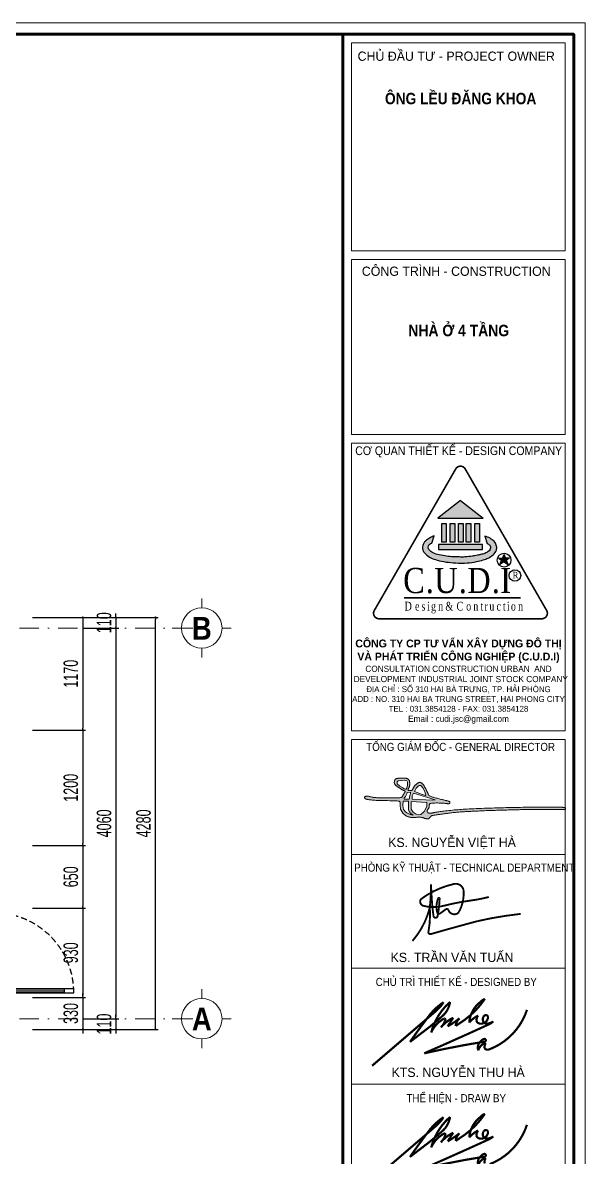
# Model space of a CAD drawing. Header units: millimetres. Extents: x 2565303 to 2664360, y -865723 to -262051.
# Drawn here: x 2648992 to 2654835, y -273841 to -262051 of the extents above; entities that cross this region are included whole.
import ezdxf
from ezdxf.enums import TextEntityAlignment as Align

# ---------------------------------------------------------------- set-up
doc = ezdxf.new("R2010")
doc.units = ezdxf.units.MM
doc.header["$LTSCALE"] = 10
doc.header["$MEASUREMENT"] = 0
for name, pattern in [('DASHDOT', [1, 0.5, -0.25, 0, -0.25]), ('HIDDEN', [9.525, 6.35, -3.175]), ('HIDDEN2', [0.1875, 0.125, -0.0625])]:
    doc.linetypes.add(name, pattern=pattern)
doc.layers.get('0').update_dxf_attribs({"linetype": 'CONTINUOUS'})
doc.layers.get('DEFPOINTS').update_dxf_attribs({"color": 10, "linetype": 'CONTINUOUS'})
for name, color, linetype, lineweight in [('- Nội Thất', 83, 'CONTINUOUS', 25), ('-thay1', 7, 'CONTINUOUS', 18), ('LC Dim', 8, 'CONTINUOUS', 13), ('LC ISO', 153, 'CONTINUOUS', 13), ('LC Net manh', 250, 'CONTINUOUS', 5), ('LC Net truc', 134, 'DASHDOT', 5), ('LC Text1', 20, 'CONTINUOUS', 13), ('Logo', 30, 'CONTINUOUS', 25), ('Nuoc', 6, 'CONTINUOUS', 25), ('TextLogo', 7, 'CONTINUOUS', 25)]:
    doc.layers.add(name, color=color, linetype=linetype, lineweight=lineweight)
for name, color, linetype in [('Khungten_LCDI', 7, 'CONTINUOUS'), ('M3', 3, 'CONTINUOUS'), ('VatLieu', 8, 'CONTINUOUS')]:
    doc.layers.add(name, color=color, linetype=linetype)
doc.styles.add('HOATBIF', font='hoatbif.shx', dxfattribs={"width": 0.65})
doc.styles.add('Hong', font='vnsimli.shx', dxfattribs={"width": 0.75})
doc.styles.add('Khungten', font='', dxfattribs={"width": 0.9, "height": 5000})
doc.styles.add('LC 1', font='')
doc.styles.add('Title', font='', dxfattribs={"width": 0.8})
doc.styles.add('VNAVANTH', font='')
doc.styles.get('Khungten').set_extended_font_data('.VnAvantH')
doc.styles.get('LC 1').set_extended_font_data('.VnAvantH', bold=True)
doc.styles.get('Title').set_extended_font_data('.VnBlackH')
doc.styles.get('VNAVANTH').set_extended_font_data('.VnAvantH')
doc.dimstyles.new('1-100 (1-60)', dxfattribs={"dimscale": 60, "dimtxt": 2.5, "dimasz": 0.35, "dimexe": 0.5, "dimexo": 0, "dimgap": 0.8, "dimtad": 1, "dimdec": 0, "dimzin": 0, "dimdsep": 46, "dimtxsty": 'HOATBIF', "dimblk1": 'DOT', "dimblk2": 'DOT', "dimsah": 1, "dimcen": -1, "dimdle": 1, "dimclrd": 256, "dimclre": 256, "dimclrt": 4, "dimadec": 3, "dimazin": 2, "dimtfac": 0.333333, "dimtdec": 0, "dimtix": 1, "dimtmove": 2, "dimatfit": 3, "dimldrblk": 'DOT', "dimfxl": 1, "dimtvp": 0.833333, "dimtolj": 1, "dimtzin": 0, "dimarcsym": 0})

# ---------------------------------------------------------------- blocks, each defined once
blk = doc.blocks.new('*U49')
blk.add_line((-70, 100), (-70, 730))
for points in [[(-50, 0), (-50, 830), (-90, 830), (-90, 0)], [(-50, 100), (-90, 100), (-90, 730), (-50, 730)], [(0, -110), (-60, -110), (-60, -40), (-50, -40), (-50, 0), (0, 0)], [(-930, -110), (-870, -110), (-870, -40), (-880, -40), (-880, 0), (-930, 0)]]:
    blk.add_lwpolyline(points, close=True)
at = {"linetype": 'HIDDEN'}
blk.add_arc((-50, 0), 830, 90, 180, dxfattribs=at)
blk = doc.blocks.new('DOT')
at = {"layer": 'M3', "color": 0, "linetype": 'ByBlock'}
blk.add_line((-0.5, 0), (-1, 0), dxfattribs=at)
at = {"layer": 'M3', "color": 0, "linetype": 'ByBlock', "const_width": 0.5}
blk.add_lwpolyline([(-0.25, 0, 1), (0.25, 0, 1)], format="xyb", close=True, dxfattribs=at)
blk = doc.blocks.new('*D229')
at = {"layer": 'DEFPOINTS', "color": 0, "transparency": 16777216}
for p in [(2649615, -268231), (2649615, -268341), (2649960, -268341)]:
    blk.add_point(p, dxfattribs=at)
at = {"layer": 'LC Dim', "lineweight": -2, "transparency": 16777216}
for p, q in [((2649960, -268210), (2649960, -268189)), ((2649615, -268231), (2649990, -268231)), ((2649960, -268231), (2649960, -268341)), ((2649615, -268341), (2649990, -268341)), ((2649960, -268362), (2649960, -268383))]:
    blk.add_line(p, q, dxfattribs=at)
at = {"layer": 'LC Dim', "lineweight": -2, "transparency": 16777216, "xscale": 21, "yscale": 21, "zscale": 21}
for p, rotation in [((2649960, -268231), 270), ((2649960, -268341), 90)]:
    blk.add_blockref('DOT', p, dxfattribs=dict(at, rotation=rotation))
at = {"layer": 'LC Dim', "color": 4, "transparency": 16777216, "insert": (2649837, -268286), "char_height": 150, "attachment_point": 5, "rotation": 90, "style": 'HOATBIF'}
blk.add_mtext('\\A1;110', dxfattribs=at)
blk = doc.blocks.new('*D230')
at = {"layer": 'DEFPOINTS', "color": 0, "transparency": 16777216}
for p in [(2649615, -268341), (2649615, -272401), (2649960, -272401)]:
    blk.add_point(p, dxfattribs=at)
at = {"layer": 'LC Dim', "lineweight": -2, "transparency": 16777216}
for p, q in [((2649615, -268341), (2649990, -268341)), ((2649960, -268362), (2649960, -272380)), ((2649615, -272401), (2649990, -272401))]:
    blk.add_line(p, q, dxfattribs=at)
at = {"layer": 'LC Dim', "lineweight": -2, "transparency": 16777216, "xscale": 21, "yscale": 21, "zscale": 21}
for p, rotation in [((2649960, -268341), 90), ((2649960, -272401), 270)]:
    blk.add_blockref('DOT', p, dxfattribs=dict(at, rotation=rotation))
at = {"layer": 'LC Dim', "color": 4, "transparency": 16777216, "insert": (2649837, -270371), "char_height": 150, "attachment_point": 5, "rotation": 90, "style": 'HOATBIF'}
blk.add_mtext('\\A1;4060', dxfattribs=at)
blk = doc.blocks.new('*D231')
at = {"layer": 'DEFPOINTS', "color": 0, "transparency": 16777216}
for p in [(2649615, -272401), (2649615, -272511), (2649960, -272511)]:
    blk.add_point(p, dxfattribs=at)
at = {"layer": 'LC Dim', "lineweight": -2, "transparency": 16777216}
for p, q in [((2649615, -272401), (2649990, -272401)), ((2649960, -272380), (2649960, -272359)), ((2649960, -272401), (2649960, -272511)), ((2649615, -272511), (2649990, -272511)), ((2649960, -272532), (2649960, -272553))]:
    blk.add_line(p, q, dxfattribs=at)
at = {"layer": 'LC Dim', "lineweight": -2, "transparency": 16777216, "xscale": 21, "yscale": 21, "zscale": 21}
for p, rotation in [((2649960, -272401), 270), ((2649960, -272511), 90)]:
    blk.add_blockref('DOT', p, dxfattribs=dict(at, rotation=rotation))
at = {"layer": 'LC Dim', "color": 4, "transparency": 16777216, "insert": (2649837, -272456), "char_height": 150, "attachment_point": 5, "rotation": 90, "style": 'HOATBIF'}
blk.add_mtext('\\A1;110', dxfattribs=at)
blk = doc.blocks.new('*D232')
at = {"layer": 'DEFPOINTS', "color": 0, "transparency": 16777216}
for p in [(2649615, -268231), (2650370, -268231), (2649615, -272511)]:
    blk.add_point(p, dxfattribs=at)
at = {"layer": 'LC Dim', "lineweight": -2, "transparency": 16777216}
for p, q in [((2649615, -268231), (2650400, -268231)), ((2650370, -272490), (2650370, -268252)), ((2649615, -272511), (2650400, -272511))]:
    blk.add_line(p, q, dxfattribs=at)
at = {"layer": 'LC Dim', "lineweight": -2, "transparency": 16777216, "xscale": 21, "yscale": 21, "zscale": 21}
for p, rotation in [((2650370, -268231), 90), ((2650370, -272511), 270)]:
    blk.add_blockref('DOT', p, dxfattribs=dict(at, rotation=rotation))
at = {"layer": 'LC Dim', "color": 4, "transparency": 16777216, "insert": (2650247, -270371), "char_height": 150, "attachment_point": 5, "rotation": 90, "style": 'HOATBIF'}
blk.add_mtext('\\A1;4280', dxfattribs=at)
blk = doc.blocks.new('*D233')
at = {"layer": 'DEFPOINTS', "color": 0, "transparency": 16777216}
for p in [(2649094, -268231), (2649094, -269401), (2649615, -269401)]:
    blk.add_point(p, dxfattribs=at)
at = {"layer": 'LC Dim', "lineweight": -2, "transparency": 16777216}
for p, q in [((2649094, -268231), (2649645, -268231)), ((2649615, -268252), (2649615, -269380)), ((2649094, -269401), (2649645, -269401))]:
    blk.add_line(p, q, dxfattribs=at)
at = {"layer": 'LC Dim', "lineweight": -2, "transparency": 16777216, "xscale": 21, "yscale": 21, "zscale": 21}
for p, rotation in [((2649615, -268231), 90), ((2649615, -269401), 270)]:
    blk.add_blockref('DOT', p, dxfattribs=dict(at, rotation=rotation))
at = {"layer": 'LC Dim', "color": 4, "transparency": 16777216, "insert": (2649492, -268816), "char_height": 150, "attachment_point": 5, "rotation": 90, "style": 'HOATBIF'}
blk.add_mtext('\\A1;1170', dxfattribs=at)
blk = doc.blocks.new('*D234')
at = {"layer": 'DEFPOINTS', "color": 0, "transparency": 16777216}
for p in [(2649094, -269401), (2649094, -270601), (2649615, -270601)]:
    blk.add_point(p, dxfattribs=at)
at = {"layer": 'LC Dim', "lineweight": -2, "transparency": 16777216}
for p, q in [((2649094, -269401), (2649645, -269401)), ((2649615, -269422), (2649615, -270580)), ((2649094, -270601), (2649645, -270601))]:
    blk.add_line(p, q, dxfattribs=at)
at = {"layer": 'LC Dim', "lineweight": -2, "transparency": 16777216, "xscale": 21, "yscale": 21, "zscale": 21}
for p, rotation in [((2649615, -269401), 90), ((2649615, -270601), 270)]:
    blk.add_blockref('DOT', p, dxfattribs=dict(at, rotation=rotation))
at = {"layer": 'LC Dim', "color": 4, "transparency": 16777216, "insert": (2649492, -270001), "char_height": 150, "attachment_point": 5, "rotation": 90, "style": 'HOATBIF'}
blk.add_mtext('\\A1;1200', dxfattribs=at)
blk = doc.blocks.new('*D235')
at = {"layer": 'DEFPOINTS', "color": 0, "transparency": 16777216}
for p in [(2649094, -272181), (2649094, -272511), (2649615, -272511)]:
    blk.add_point(p, dxfattribs=at)
at = {"layer": 'LC Dim', "lineweight": -2, "transparency": 16777216}
for p, q in [((2649094, -272181), (2649645, -272181)), ((2649615, -272160), (2649615, -272139)), ((2649615, -272181), (2649615, -272511)), ((2649094, -272511), (2649645, -272511)), ((2649615, -272532), (2649615, -272553))]:
    blk.add_line(p, q, dxfattribs=at)
at = {"layer": 'LC Dim', "lineweight": -2, "transparency": 16777216, "xscale": 21, "yscale": 21, "zscale": 21}
for p, rotation in [((2649615, -272181), 270), ((2649615, -272511), 90)]:
    blk.add_blockref('DOT', p, dxfattribs=dict(at, rotation=rotation))
at = {"layer": 'LC Dim', "color": 4, "transparency": 16777216, "insert": (2649492, -272346), "char_height": 150, "attachment_point": 5, "rotation": 90, "style": 'HOATBIF'}
blk.add_mtext('\\A1;330', dxfattribs=at)
blk = doc.blocks.new('*D236')
at = {"layer": 'DEFPOINTS', "color": 0, "transparency": 16777216}
for p in [(2649094, -270601), (2649094, -271251), (2649615, -271251)]:
    blk.add_point(p, dxfattribs=at)
at = {"layer": 'LC Dim', "lineweight": -2, "transparency": 16777216}
for p, q in [((2649094, -270601), (2649645, -270601)), ((2649615, -270622), (2649615, -271230)), ((2649094, -271251), (2649645, -271251))]:
    blk.add_line(p, q, dxfattribs=at)
at = {"layer": 'LC Dim', "lineweight": -2, "transparency": 16777216, "xscale": 21, "yscale": 21, "zscale": 21}
for p, rotation in [((2649615, -270601), 90), ((2649615, -271251), 270)]:
    blk.add_blockref('DOT', p, dxfattribs=dict(at, rotation=rotation))
at = {"layer": 'LC Dim', "color": 4, "transparency": 16777216, "insert": (2649492, -270926), "char_height": 150, "attachment_point": 5, "rotation": 90, "style": 'HOATBIF'}
blk.add_mtext('\\A1;650', dxfattribs=at)
blk = doc.blocks.new('*D237')
at = {"layer": 'DEFPOINTS', "color": 0, "transparency": 16777216}
for p in [(2649094, -271251), (2649094, -272181), (2649615, -272181)]:
    blk.add_point(p, dxfattribs=at)
at = {"layer": 'LC Dim', "lineweight": -2, "transparency": 16777216}
for p, q in [((2649094, -271251), (2649645, -271251)), ((2649615, -271272), (2649615, -272160)), ((2649094, -272181), (2649645, -272181))]:
    blk.add_line(p, q, dxfattribs=at)
at = {"layer": 'LC Dim', "lineweight": -2, "transparency": 16777216, "xscale": 21, "yscale": 21, "zscale": 21}
for p, rotation in [((2649615, -271251), 90), ((2649615, -272181), 270)]:
    blk.add_blockref('DOT', p, dxfattribs=dict(at, rotation=rotation))
at = {"layer": 'LC Dim', "color": 4, "transparency": 16777216, "insert": (2649492, -271716), "char_height": 150, "attachment_point": 5, "rotation": 90, "style": 'HOATBIF'}
blk.add_mtext('\\A1;930', dxfattribs=at)
blk = doc.blocks.new('A$C34D21114')
at = {"linetype": 'HIDDEN2'}
h = blk.add_hatch(color=256, dxfattribs=at)
h.paths.add_polyline_path([(679, 414), (677, 415), (676, 417), (674, 418), (673, 419), (671, 421), (670, 422), (668, 423), (666, 425), (664, 426), (662, 427), (660, 428), (658, 429), (656, 429), (654, 429), (652, 430), (650, 430), (648, 429), (645, 429), (644, 429), (642, 429), (640, 428), (638, 428), (636, 427), (635, 427), (633, 426), (631, 425), (629, 423), (626, 422), (624, 420), (621, 419), (619, 417), (616, 415), (613, 412), (610, 410), (607, 408), (604, 405), (601, 402), (598, 400), (595, 397), (592, 394), (590, 391), (587, 387), (585, 384), (582, 381), (580, 377), (578, 374), (577, 371), (575, 367), (573, 364), (572, 360), (570, 357), (568, 354), (567, 351), (565, 348), (563, 345), (561, 342), (559, 340), (556, 338), (553, 336), (550, 335), (546, 334), (542, 333), (538, 333), (534, 333), (530, 333), (526, 333), (523, 334), (520, 335), (517, 335), (515, 336), (513, 338), (511, 340), (511, 342), (511, 344), (511, 346), (512, 349), (513, 351), (514, 354), (516, 357), (517, 360), (519, 363), (521, 366), (522, 370), (523, 373), (525, 377), (526, 380), (527, 384), (528, 387), (528, 391), (529, 394), (529, 398), (530, 401), (530, 404), (530, 407), (530, 411), (530, 414), (530, 417), (530, 420), (530, 424), (530, 427), (529, 430), (529, 433), (529, 436), (528, 439), (527, 442), (526, 445), (526, 447), (524, 450), (523, 452), (522, 454), (521, 456), (519, 458), (518, 460), (516, 462), (515, 464), (513, 466), (511, 467), (509, 469), (508, 470), (505, 471), (503, 472), (500, 474), (497, 475), (494, 476), (491, 476), (487, 477), (483, 478), (478, 478), (473, 479), (468, 479), (463, 480), (457, 480), (451, 480), (445, 480), (439, 480), (432, 480), (426, 480), (420, 479), (413, 479), (407, 478), (401, 478), (395, 477), (389, 476), (384, 475), (379, 475), (375, 473), (371, 472), (368, 471), (365, 470), (363, 468), (361, 466), (359, 464), (358, 462), (356, 459), (355, 456), (354, 452), (353, 449), (351, 445), (351, 441), (350, 437), (349, 434), (349, 430), (349, 427), (349, 423), (350, 420), (350, 418), (351, 415), (353, 412), (354, 409), (356, 407), (358, 404), (360, 401), (363, 398), (366, 395), (368, 393), (371, 390), (374, 387), (378, 385), (381, 383), (384, 380), (387, 378), (390, 377), (393, 375), (396, 373), (398, 371), (401, 370), (404, 368), (406, 366), (409, 365), (411, 363), (414, 361), (416, 360), (418, 358), (420, 357), (423, 355), (425, 354), (427, 352), (429, 351), (431, 349), (433, 348), (435, 347), (437, 346), (439, 344), (441, 343), (443, 342), (446, 341), (448, 340), (450, 339), (453, 338), (455, 337), (458, 336), (460, 335), (463, 334), (465, 333), (467, 332), (469, 331), (471, 330), (473, 328), (475, 325), (476, 323), (475, 320), (474, 317), (473, 314), (472, 313), (471, 311), (470, 309), (469, 307), (468, 305), (466, 302), (465, 300), (464, 297), (462, 295), (460, 292), (459, 290), (457, 287), (455, 284), (454, 281), (452, 279), (450, 276), (449, 273), (447, 271), (445, 268), (443, 265), (441, 263), (440, 261), (438, 258), (436, 256), (433, 254), (428, 252), (423, 251), (415, 250), (405, 248), (393, 248), (377, 247), (359, 247), (340, 247), (319, 247), (297, 248), (276, 248), (255, 248), (235, 249), (217, 249), (201, 249), (187, 250), (174, 250), (163, 250), (152, 250), (143, 250), (136, 251), (129, 251), (123, 251), (117, 252), (112, 253), (108, 253), (104, 254), (99, 255), (95, 256), (90, 257), (85, 258), (80, 259), (75, 261), (70, 262), (64, 263), (59, 264), (54, 265), (49, 266), (44, 266), (40, 267), (35, 267), (31, 267), (27, 267), (24, 267), (21, 267), (18, 266), (15, 266), (13, 265), (11, 265), (10, 264), (8, 264), (7, 263), (6, 262), (5, 262), (5, 262), (4, 261), (3, 261), (3, 260), (3, 260), (2, 259), (2, 258), (2, 257), (2, 256), (1, 255), (1, 253), (1, 252), (1, 250), (2, 249), (2, 247), (3, 245), (4, 244), (5, 242), (6, 241), (8, 239), (10, 238), (12, 236), (15, 235), (18, 234), (22, 233), (26, 231), (31, 230), (36, 229), (41, 228), (48, 227), (54, 226), (62, 225), (70, 224), (79, 223), (91, 222), (104, 221), (120, 220), (138, 219), (159, 218), (184, 218), (211, 217), (239, 216), (268, 216), (296, 215), (323, 215), (347, 214), (367, 213), (384, 212), (396, 211), (405, 209), (410, 207), (414, 205), (416, 202), (417, 199), (417, 196), (417, 192), (417, 188), (418, 183), (418, 179), (418, 174), (418, 168), (418, 163), (419, 157), (419, 152), (420, 146), (420, 141), (421, 135), (421, 130), (422, 125), (423, 120), (424, 115), (426, 111), (427, 107), (429, 103), (431, 99), (433, 95), (435, 92), (437, 88), (440, 85), (442, 81), (445, 77), (447, 73), (450, 70), (453, 66), (457, 62), (460, 58), (464, 55), (468, 51), (473, 48), (477, 44), (482, 41), (487, 38), (492, 35), (498, 32), (503, 30), (508, 28), (514, 25), (519, 24), (525, 22), (531, 21), (537, 20), (544, 19), (551, 18), (558, 18), (566, 18), (574, 18), (582, 18), (591, 18), (599, 19), (607, 19), (615, 20), (623, 20), (631, 20), (638, 20), (645, 20), (651, 20), (657, 20), (662, 20), (667, 19), (671, 19), (675, 18), (678, 18), (682, 17), (685, 16), (688, 15), (691, 14), (694, 13), (697, 11), (701, 10), (705, 8), (709, 7), (713, 6), (718, 5), (722, 4), (726, 3), (730, 2), (734, 2), (738, 2), (742, 2), (746, 3), (749, 4), (753, 5), (756, 7), (758, 9), (761, 11), (763, 14), (765, 16), (767, 19), (769, 22), (771, 24), (773, 27), (775, 29), (777, 31), (779, 33), (781, 34), (784, 36), (786, 37), (790, 39), (793, 40), (797, 41), (801, 42), (806, 43), (811, 44), (817, 45), (823, 46), (830, 47), (838, 48), (846, 49), (854, 50), (863, 52), (873, 53), (882, 54), (893, 55), (903, 57), (914, 58), (925, 60), (936, 61), (948, 63), (960, 65), (972, 66), (984, 68), (997, 70), (1010, 72), (1024, 73), (1038, 75), (1052, 76), (1066, 78), (1080, 79), (1094, 80), (1107, 82), (1121, 83), (1134, 84), (1147, 85), (1159, 85), (1171, 86), (1183, 87), (1195, 88), (1207, 88), (1219, 89), (1231, 90), (1244, 90), (1257, 91), (1270, 92), (1284, 92), (1298, 93), (1314, 94), (1330, 94), (1348, 95), (1366, 96), (1385, 97), (1405, 97), (1425, 98), (1446, 99), (1467, 99), (1488, 100), (1509, 101), (1530, 101), (1551, 102), (1571, 102), (1592, 103), (1611, 104), (1631, 104), (1649, 105), (1667, 105), (1684, 106), (1700, 106), (1717, 106), (1733, 107), (1748, 107), (1764, 108), (1780, 108), (1796, 109), (1813, 109), (1829, 110), (1845, 110), (1861, 110), (1877, 111), (1892, 111), (1907, 111), (1921, 112), (1936, 112), (1950, 112), (1966, 112), (1983, 112), (2002, 112), (2024, 112), (2049, 112), (2077, 112), (2108, 111), (2141, 111), (2174, 111), (2206, 111), (2237, 111), (2264, 111), (2288, 111), (2307, 111), (2322, 111), (2333, 111), (2341, 111), (2346, 111), (2350, 111), (2352, 112), (2353, 112), (2354, 113), (2354, 113), (2355, 114), (2356, 115), (2356, 116), (2356, 117), (2356, 118), (2356, 120), (2356, 121), (2356, 123), (2356, 124), (2355, 126), (2355, 127), (2354, 129), (2353, 130), (2351, 131), (2349, 132), (2347, 133), (2345, 134), (2342, 135), (2338, 136), (2334, 136), (2330, 137), (2325, 137), (2320, 138), (2314, 138), (2307, 138), (2300, 138), (2292, 139), (2283, 139), (2273, 139), (2263, 139), (2251, 140), (2238, 140), (2224, 140), (2208, 140), (2191, 140), (2172, 140), (2152, 140), (2130, 140), (2106, 140), (2080, 140), (2053, 140), (2025, 140), (1996, 140), (1967, 140), (1938, 139), (1910, 139), (1882, 138), (1855, 138), (1829, 137), (1803, 137), (1778, 136), (1753, 136), (1728, 135), (1703, 135), (1679, 134), (1654, 134), (1629, 133), (1604, 132), (1578, 132), (1551, 131), (1524, 130), (1495, 129), (1465, 128), (1434, 127), (1403, 126), (1371, 125), (1340, 123), (1310, 122), (1280, 121), (1252, 119), (1226, 118), (1202, 117), (1179, 115), (1157, 114), (1136, 113), (1115, 111), (1094, 109), (1073, 108), (1052, 106), (1031, 104), (1010, 101), (989, 99), (969, 97), (949, 95), (931, 93), (914, 91), (899, 89), (885, 87), (872, 85), (861, 84), (850, 82), (841, 81), (833, 79), (826, 78), (819, 77), (813, 76), (807, 74), (802, 73), (797, 72), (793, 71), (788, 70), (784, 70), (780, 69), (775, 69), (771, 68), (767, 68), (763, 68), (760, 68), (756, 69), (753, 70), (751, 70), (749, 71), (747, 73), (745, 74), (744, 75), (743, 76), (742, 78), (741, 79), (740, 80), (739, 81), (738, 83), (736, 85), (735, 87), (734, 89), (734, 92), (734, 95), (735, 98), (735, 99), (736, 101), (737, 103), (739, 106), (740, 108), (741, 110), (743, 112), (744, 115), (746, 117), (747, 120), (749, 122), (750, 125), (752, 127), (753, 130), (754, 133), (755, 136), (756, 139), (756, 142), (757, 145), (758, 149), (758, 152), (758, 155), (759, 159), (759, 162), (759, 165), (759, 168), (760, 171), (761, 174), (763, 177), (766, 179), (771, 181), (777, 183), (786, 185), (797, 186), (810, 187), (824, 187), (839, 188), (855, 188), (871, 187), (886, 187), (901, 186), (914, 186), (926, 185), (936, 184), (945, 183), (954, 182), (961, 181), (967, 180), (973, 179), (978, 179), (982, 179), (986, 178), (989, 179), (992, 179), (994, 180), (996, 181), (997, 182), (999, 184), (1000, 186), (1000, 189), (1001, 191), (1001, 194), (1001, 196), (1000, 199), (999, 201), (998, 203), (996, 205), (994, 206), (992, 207), (989, 208), (986, 209), (983, 210), (979, 211), (974, 212), (970, 213), (964, 214), (959, 216), (952, 217), (945, 219), (937, 220), (929, 223), (919, 225), (909, 228), (898, 230), (886, 234), (875, 237), (863, 240), (851, 243), (840, 246), (828, 249), (818, 252), (807, 255), (798, 258), (789, 261), (781, 263), (774, 266), (768, 268), (763, 270), (759, 273), (756, 275), (754, 277), (752, 279), (751, 281), (750, 283), (749, 286), (748, 288), (747, 291), (746, 294), (745, 297), (743, 300), (742, 303), (741, 306), (739, 309), (738, 312), (737, 314), (735, 317), (734, 319), (733, 321), (731, 324), (730, 326), (729, 328), (728, 331), (727, 333), (726, 335), (725, 338), (724, 340), (723, 343), (722, 345), (721, 348), (719, 350), (718, 353), (716, 356), (715, 358), (713, 361), (712, 364), (710, 366), (709, 369), (707, 372), (706, 375), (704, 378), (703, 381), (701, 383), (700, 386), (698, 389), (697, 392), (695, 394), (694, 396), (692, 399), (691, 401), (689, 403), (688, 404), (687, 406), (685, 408), (684, 409), (683, 410), (681, 412), (680, 413)])
h.paths.add_polyline_path([(660, 393), (685, 366), (699, 337), (712, 305), (720, 278), (714, 276), (670, 293), (586, 324), (606, 360), (628, 384), (642, 394)], flags=16)
h.paths.add_polyline_path([(830, 223), (800, 221), (557, 232), (559, 271), (573, 302)], flags=16)
h.paths.add_polyline_path([(540, 313), (539, 301), (535, 283), (529, 260), (526, 239), (524, 234), (466, 234), (466, 247), (480, 264), (490, 281), (497, 297), (502, 312)], flags=16)
h.paths.add_polyline_path([(503, 397), (497, 360), (487, 348), (475, 348), (466, 353), (448, 364), (414, 384), (382, 413), (383, 434), (393, 449), (474, 454), (495, 447), (505, 431)], flags=16)
h.paths.add_polyline_path([(732, 195), (731, 152), (720, 123), (698, 89), (660, 54), (633, 49), (605, 56), (569, 80), (548, 115), (548, 207)], flags=16)
h.paths.add_polyline_path([(517, 210), (517, 111), (525, 88), (543, 64), (569, 46), (550, 51), (521, 62), (496, 74), (477, 90), (459, 112), (450, 160), (452, 210)], flags=16)
for points in [[(746, 117), (744, 115), (743, 112), (741, 110), (740, 108), (739, 106), (737, 103), (736, 101), (735, 99), (735, 98), (734, 96), (734, 94), (734, 93), (734, 91), (734, 90), (734, 89), (735, 87), (735, 86), (736, 85), (737, 84), (737, 83), (738, 82), (739, 81), (740, 80), (741, 79), (742, 78), (743, 76), (744, 75), (745, 74), (747, 73), (749, 71), (751, 70), (753, 70), (756, 69), (760, 68), (763, 68), (767, 68), (771, 68), (775, 69), (780, 69), (784, 70), (788, 70), (793, 71), (797, 72), (802, 73), (807, 74), (813, 76), (819, 77), (826, 78), (833, 79), (841, 81), (850, 82), (861, 84), (872, 85), (885, 87), (899, 89), (914, 91), (931, 93), (949, 95), (969, 97), (989, 99), (1010, 101), (1031, 104), (1052, 106), (1073, 108), (1094, 109), (1115, 111), (1136, 113), (1157, 114), (1179, 115), (1202, 117), (1226, 118), (1252, 119), (1280, 121), (1310, 122), (1340, 123), (1371, 125), (1403, 126), (1434, 127), (1465, 128), (1495, 129), (1524, 130), (1551, 131), (1578, 132), (1604, 132), (1629, 133), (1654, 134), (1679, 134), (1703, 135), (1728, 135), (1753, 136), (1778, 136), (1803, 137), (1829, 137), (1855, 138), (1882, 138), (1910, 139), (1938, 139), (1967, 140), (1996, 140), (2025, 140), (2053, 140), (2080, 140), (2106, 140), (2130, 140), (2152, 140), (2172, 140), (2191, 140), (2208, 140), (2224, 140), (2238, 140), (2251, 140), (2263, 139), (2273, 139), (2283, 139), (2292, 139), (2300, 138), (2307, 138), (2314, 138), (2320, 138), (2325, 137), (2330, 137), (2334, 136), (2338, 136), (2342, 135), (2345, 134), (2347, 133), (2349, 132), (2351, 131), (2353, 130), (2354, 129), (2355, 127), (2355, 126), (2356, 124), (2356, 123), (2356, 121), (2356, 120), (2356, 118), (2356, 117), (2356, 116), (2356, 115), (2355, 114), (2354, 113), (2354, 113), (2353, 112), (2352, 112), (2350, 111), (2346, 111), (2341, 111), (2333, 111), (2322, 111), (2307, 111), (2288, 111), (2264, 111), (2237, 111), (2206, 111), (2174, 111), (2141, 111), (2108, 111), (2077, 112), (2049, 112), (2024, 112), (2002, 112), (1983, 112), (1966, 112), (1950, 112), (1936, 112), (1921, 112), (1907, 111), (1892, 111), (1877, 111), (1861, 110), (1845, 110), (1829, 110), (1813, 109), (1796, 109), (1780, 108), (1764, 108), (1748, 107), (1733, 107), (1717, 106), (1700, 106), (1684, 106), (1667, 105), (1649, 105), (1631, 104), (1611, 104), (1592, 103), (1571, 102), (1551, 102), (1530, 101), (1509, 101), (1488, 100), (1467, 99), (1446, 99), (1425, 98), (1405, 97), (1385, 97), (1366, 96), (1348, 95), (1330, 94), (1314, 94), (1298, 93), (1284, 92), (1270, 92), (1257, 91), (1244, 90), (1231, 90), (1219, 89), (1207, 88), (1195, 88), (1183, 87), (1171, 86), (1159, 85), (1147, 85), (1134, 84), (1121, 83), (1107, 82), (1094, 80), (1080, 79), (1066, 78), (1052, 76), (1038, 75), (1024, 73), (1010, 72), (997, 70), (984, 68), (972, 66), (960, 65), (948, 63), (936, 61), (925, 60), (914, 58), (903, 57), (893, 55), (882, 54), (873, 53), (863, 52), (854, 50), (846, 49), (838, 48), (830, 47), (823, 46), (817, 45), (811, 44), (806, 43), (801, 42), (797, 41), (793, 40), (790, 39), (786, 37), (784, 36), (781, 34), (779, 33), (777, 31), (775, 29), (773, 27), (771, 24), (769, 22), (767, 19), (765, 16), (763, 14), (761, 11), (758, 9), (756, 7), (753, 5), (749, 4), (746, 3), (742, 2), (738, 2), (734, 2), (730, 2), (726, 3), (722, 4), (718, 5), (713, 6), (709, 7), (705, 8), (701, 10), (697, 11), (694, 13), (691, 14), (688, 15), (685, 16), (682, 17), (678, 18), (675, 18), (671, 19), (667, 19), (662, 20), (657, 20), (651, 20), (645, 20), (638, 20), (631, 20), (623, 20), (615, 20), (607, 19), (599, 19), (591, 18), (582, 18), (574, 18), (566, 18), (558, 18), (551, 18), (544, 19), (537, 20), (531, 21), (525, 22), (519, 24), (514, 25), (508, 28), (503, 30), (498, 32), (492, 35), (487, 38), (482, 41), (477, 44), (473, 48), (468, 51), (464, 55), (460, 58), (457, 62), (453, 66), (450, 70), (447, 73), (445, 77), (442, 81), (440, 85), (437, 88), (435, 92), (433, 95), (431, 99), (429, 103), (427, 107), (426, 111), (424, 115), (423, 120), (422, 125), (421, 130), (421, 135), (420, 141), (420, 146), (419, 152), (419, 157), (418, 163), (418, 168), (418, 174), (418, 179), (418, 183), (417, 188), (417, 192), (417, 196), (417, 199), (416, 202), (414, 205), (410, 207), (405, 209), (396, 211), (384, 212), (367, 213), (347, 214), (323, 215), (296, 215), (268, 216), (239, 216), (211, 217), (184, 218), (159, 218), (138, 219), (120, 220), (104, 221), (91, 222), (79, 223), (70, 224), (62, 225), (54, 226), (48, 227), (41, 228), (36, 229), (31, 230), (26, 231), (22, 233), (18, 234), (15, 235), (12, 236), (10, 238), (8, 239), (6, 241), (5, 242), (4, 244), (3, 245), (2, 247), (2, 249), (1, 250), (1, 252), (1, 253), (1, 255), (2, 256), (2, 257), (2, 258), (2, 259), (3, 260), (3, 260), (3, 261), (4, 261), (5, 262), (5, 262), (6, 262), (7, 263), (8, 264), (10, 264), (11, 265), (13, 265), (15, 266), (18, 266), (21, 267), (24, 267), (27, 267), (31, 267), (35, 267), (40, 267), (44, 266), (49, 266), (54, 265), (59, 264), (64, 263), (70, 262), (75, 261), (80, 259), (85, 258), (90, 257), (95, 256), (99, 255), (104, 254), (108, 253), (112, 253), (117, 252), (123, 251), (129, 251), (136, 251), (143, 250), (152, 250), (163, 250), (174, 250), (187, 250), (201, 249), (217, 249), (235, 249), (255, 248), (276, 248), (297, 248), (319, 247), (340, 247), (359, 247), (377, 247), (393, 248), (405, 248), (415, 250), (423, 251), (428, 252), (433, 254), (436, 256), (438, 258), (440, 261), (441, 263), (443, 265), (445, 268), (447, 271), (449, 273), (450, 276), (452, 279), (454, 281), (455, 284), (457, 287), (459, 290), (460, 292), (462, 295), (464, 297), (465, 300), (466, 302), (468, 305), (469, 307), (470, 309), (471, 311), (472, 313), (473, 314), (474, 316), (475, 318), (475, 319), (475, 321), (475, 322), (475, 323), (475, 325), (475, 326), (474, 327), (473, 328), (471, 330), (469, 331), (467, 332), (465, 333), (463, 334), (460, 335), (458, 336), (455, 337), (453, 338), (450, 339), (448, 340), (446, 341), (443, 342), (441, 343), (439, 344), (437, 346), (435, 347), (433, 348), (431, 349), (429, 351), (427, 352), (425, 354), (423, 355), (420, 357), (418, 358), (416, 360), (414, 361), (411, 363), (409, 365), (406, 366), (404, 368), (401, 370), (398, 371), (396, 373), (393, 375), (390, 377), (387, 378), (384, 380), (381, 383), (378, 385), (374, 387), (371, 390), (368, 393), (366, 395), (363, 398), (360, 401), (358, 404), (356, 407), (354, 409), (353, 412), (351, 415), (350, 418), (350, 420), (349, 423), (349, 427), (349, 430), (349, 434), (350, 437), (351, 441), (351, 445), (353, 449), (354, 452), (355, 456), (356, 459), (358, 462), (359, 464), (361, 466), (363, 468), (365, 470), (368, 471), (371, 472), (375, 473), (379, 475), (384, 475), (389, 476), (395, 477), (401, 478), (407, 478), (413, 479), (420, 479), (426, 480), (432, 480), (439, 480), (445, 480), (451, 480), (457, 480), (463, 480), (468, 479), (473, 479), (478, 478), (483, 478), (487, 477), (491, 476), (494, 476), (497, 475), (500, 474), (503, 472), (505, 471), (508, 470), (509, 469), (511, 467), (513, 466), (515, 464), (516, 462), (518, 460), (519, 458), (521, 456), (522, 454), (523, 452), (524, 450), (526, 447), (526, 445), (527, 442), (528, 439), (529, 436), (529, 433), (529, 430), (530, 427), (530, 424), (530, 420), (530, 417), (530, 414), (530, 411), (530, 407), (530, 404), (530, 401), (529, 398), (529, 394), (528, 391), (528, 387), (527, 384), (526, 380), (525, 377), (523, 373), (522, 370), (521, 366), (519, 363), (517, 360), (516, 357), (514, 354), (513, 351), (512, 349), (511, 346), (511, 344), (511, 342), (511, 340), (512, 339), (513, 338), (515, 336), (517, 335), (520, 335), (523, 334), (526, 333), (530, 333), (534, 333), (538, 333), (542, 333), (546, 334), (550, 335), (553, 336), (556, 338), (559, 340), (561, 342), (563, 345), (565, 348), (567, 351), (568, 354), (570, 357), (572, 360), (573, 364), (575, 367), (577, 371), (578, 374), (580, 377), (582, 381), (585, 384), (587, 387), (590, 391), (592, 394), (595, 397), (598, 400), (601, 402), (604, 405), (607, 408), (610, 410), (613, 412), (616, 415), (619, 417), (621, 419), (624, 420), (626, 422), (629, 423), (631, 425), (633, 426), (635, 427), (636, 427), (638, 428), (640, 428), (642, 429), (644, 429), (645, 429), (648, 429), (650, 430), (652, 430), (654, 429), (656, 429), (658, 429), (660, 428), (662, 427), (664, 426), (666, 425), (668, 423), (670, 422), (671, 421), (673, 419), (674, 418), (676, 417), (677, 415), (679, 414), (680, 413), (681, 412), (683, 410), (684, 409), (685, 408), (687, 406), (688, 404), (689, 403), (691, 401), (692, 399), (694, 396), (695, 394), (697, 392), (698, 389), (700, 386), (701, 383), (703, 381), (704, 378), (706, 375), (707, 372), (709, 369), (710, 366), (712, 364), (713, 361), (715, 358), (716, 356), (718, 353), (719, 350), (721, 348), (722, 345), (723, 343), (724, 340), (725, 338), (726, 335), (727, 333), (728, 331), (729, 328), (730, 326), (731, 324), (733, 321), (734, 319), (735, 317), (737, 314), (738, 312), (739, 309), (741, 306), (742, 303), (743, 300), (745, 297), (746, 294), (747, 291), (748, 288), (749, 286), (750, 283), (751, 281), (752, 279), (754, 277), (756, 275), (759, 273), (763, 270), (768, 268), (774, 266), (781, 263), (789, 261), (798, 258), (807, 255), (818, 252), (828, 249), (840, 246), (851, 243), (863, 240), (875, 237), (886, 234), (898, 230), (909, 228), (919, 225), (929, 223), (937, 220), (945, 219), (952, 217), (959, 216), (964, 214), (970, 213), (974, 212), (979, 211), (983, 210), (986, 209), (989, 208), (992, 207), (994, 206), (996, 205), (998, 203), (999, 201), (1000, 199), (1001, 196), (1001, 194), (1001, 191), (1000, 189), (1000, 186), (999, 184), (997, 182), (996, 181), (994, 180), (992, 179), (989, 179), (986, 178), (982, 179), (978, 179), (973, 179), (967, 180), (961, 181), (954, 182), (945, 183), (936, 184), (926, 185), (914, 186), (901, 186), (886, 187), (871, 187), (855, 188), (839, 188), (824, 187), (810, 187), (797, 186), (786, 185), (777, 183), (771, 181), (766, 179), (763, 177), (761, 174), (760, 171), (759, 168), (759, 165), (759, 162), (759, 159), (758, 155), (758, 152), (758, 149), (757, 145), (756, 142), (756, 139), (755, 136), (754, 133), (753, 130), (752, 127), (750, 125), (749, 122), (747, 120)], [(495, 447), (474, 454), (393, 449), (383, 434), (382, 413), (414, 384), (448, 364), (466, 353), (475, 348), (487, 348), (497, 360), (503, 397), (505, 431)], [(539, 301), (535, 283), (529, 260), (526, 239), (524, 234), (466, 234), (466, 247), (480, 264), (490, 281), (497, 297), (502, 312), (502, 312), (540, 313)], [(559, 271), (573, 302), (830, 223), (800, 221), (557, 232)], [(606, 360), (628, 384), (642, 394), (660, 393), (685, 366), (699, 337), (712, 305), (720, 278), (714, 276), (670, 293), (586, 324)], [(548, 115), (569, 80), (605, 56), (633, 49), (660, 54), (698, 89), (720, 123), (731, 152), (732, 195), (548, 207)]]:
    blk.add_lwpolyline(points, close=True)
blk.add_lwpolyline([(519, 210), (452, 210), (450, 160), (459, 112), (477, 90), (496, 74), (521, 62), (550, 51), (569, 46), (543, 64), (525, 88), (517, 111), (517, 210)])
blk = doc.blocks.new('lcdi fix')
at = {"layer": 'Logo', "linetype": 'ByBlock', "ltscale": 200}
for points in [[(39299, 5577), (39354, 5542), (39368, 5577)], [(39394, 5515), (39354, 5542), (39323, 5469)], [(39394, 5640), (39354, 5542), (39394, 5515), (39435, 5542)], [(39435, 5542), (39394, 5515), (39465, 5469)], [(39435, 5542), (39490, 5577), (39421, 5577)]]:
    blk.add_hatch(color=256, dxfattribs=at).paths.add_polyline_path(points)
at = {"layer": 'Nuoc', "linetype": 'ByBlock', "ltscale": 200}
h = blk.add_hatch(color=164, dxfattribs=at)
h.paths.add_polyline_path([(38257, 5811), (38257, 5729), (39018, 5729), (39018, 5811)])
h.paths.add_polyline_path([(38967, 6179), (38890, 6179), (38890, 5851), (38967, 5851)])
h.paths.add_polyline_path([(38817, 6179), (38740, 6179), (38740, 5851), (38817, 5851)])
h.paths.add_polyline_path([(38607, 5851), (38684, 5851), (38684, 6179), (38607, 6179)])
h.paths.add_polyline_path([(38540, 6179), (38463, 6179), (38463, 5851), (38540, 5851)])
h.paths.add_polyline_path([(38314, 5851), (38391, 5851), (38391, 6179), (38314, 6179)])
h.paths.add_polyline_path([(38247, 6271), (39030, 6271), (38639, 6575)])
h = blk.add_hatch(color=164, dxfattribs=at)
edge = h.paths.add_edge_path()
edge.add_spline(control_points=[(39100, 5832), (39108, 5827), (39123, 5818), (39147, 5802), (39162, 5772), (39159, 5743), (39147, 5714), (39123, 5694), (39092, 5676), (39050, 5652), (38994, 5642), (38936, 5628), (38889, 5617), (38816, 5609), (38726, 5594), (38606, 5597), (38488, 5599), (38363, 5616), (38248, 5636), (38157, 5665), (38107, 5705), (38079, 5744), (38082, 5791), (38107, 5828), (38132, 5832), (38142, 5834)], knot_values=[0, 0, 0, 0, 25.604331, 54.704568, 84.910407, 120.22258, 138.221198, 178.54852, 208.300583, 247.536039, 321.797434, 377.747282, 426.60815, 467.146974, 597.12619, 700.192666, 827.599072, 949.184257, 1076.609819, 1181.82362, 1227.286571, 1270.464475, 1317.973317, 1361.250862, 1391.438872, 1391.438872, 1391.438872, 1391.438872], degree=3, periodic=0)
edge.add_line((38142, 5834), (38184, 5965))
edge.add_spline(control_points=[(38184, 5965), (38206, 5978), (38095, 5921), (38061, 5900), (38016, 5857), (37989, 5819), (37984, 5778), (37981, 5736), (37997, 5688), (38045, 5631), (38126, 5577), (38248, 5536), (38393, 5507), (38568, 5491), (38744, 5488), (38903, 5511), (39023, 5542), (39123, 5578), (39206, 5629), (39266, 5703), (39268, 5787), (39238, 5860), (39168, 5911), (39110, 5946), (39071, 5954), (39063, 5956)], knot_values=[0, 0, 0, 0, 75.832321, 151.653874, 199.883303, 249.39683, 289.822828, 321.942553, 373.334269, 436.468573, 542.865275, 660.02391, 822.098171, 985.749151, 1187.141425, 1347.485474, 1467.469535, 1558.883677, 1663.29884, 1760.816922, 1826.619727, 1904.10055, 1987.182416, 2081.740198, 2105.381494, 2105.381494, 2105.381494, 2105.381494], degree=3, periodic=0)
edge.add_line((39063, 5956), (39100, 5832))
at = {"const_width": 32.4}
for points in [[(37807, -1053, 0.118632), (38106, -481, 0.036811), (38129, -72, 0.013869), (38155, -489, 0.005687), (38173, -619, 0.810562), (38242, -627, 0.038773), (38278, -326, 0.995075), (38252, -316, 0.164673), (38237, -560, 0.572555), (38284, -576, 0.042892), (38384, -502, -0.376379), (38430, -512, 0.278013), (38505, -586, 0.295437), (38607, -559, 0.153451), (38692, -170, 0.411745), (38526, -66, 0.106254), (37954, -329, 0.499695), (37996, -444, 0.128314), (38351, -443, -0.030533), (38834, -350, 0.029818), (39130, -291, 49.250738)], [(38108, -463, -0.063358), (38084, -898, 0.50612), (38126, -933, -0.005183), (38931, -710, -0.029689), (39681, -584, 1.838504)]]:
    blk.add_lwpolyline(points, format="xyb", dxfattribs=at)
at = {"layer": 'DEFPOINTS', "lineweight": 0}
blk.add_lwpolyline([(-1200, -14850), (-1200, 14850), (40800, 14850), (40800, -14850)], close=True, dxfattribs=at)
at = {"layer": 'Khungten_LCDI', "color": 5, "lineweight": 60}
blk.add_line((36600, 14650), (36600, -14650), dxfattribs=at)
at = {"layer": 'Khungten_LCDI', "color": 5, "lineweight": 25}
blk.add_line((40600, -14650), (40600, 14650), dxfattribs=at)
at = {"layer": 'Khungten_LCDI', "color": 5, "lineweight": 60}
blk.add_lwpolyline([(0, -14650), (0, 14650), (40600, 14650), (40600, -14650)], close=True, dxfattribs=at)
at = {"layer": 'Khungten_LCDI', "color": 9, "lineweight": 15}
for points in [[(36750, 10901), (40450, 10901), (40450, 14500), (36750, 14500)], [(36750, 7716), (40450, 7716), (40450, 10751), (36750, 10751)], [(36750, 2587), (40450, 2587), (40450, 7566), (36750, 7566)], [(36750, 446), (40450, 446), (40450, 2437), (36750, 2437)], [(36750, -1522), (40450, -1522), (40450, 446), (36750, 446)], [(36750, -1522), (40450, -1522), (40450, -3535), (36750, -3535)], [(36750, -5526), (40450, -5526), (40450, -3535), (36750, -3535)]]:
    blk.add_lwpolyline(points, close=True, dxfattribs=at)
at = {"layer": 'LC ISO', "lineweight": 60, "const_width": 37.8}
for points in [[(37109, -3214), (38226, -2256, 0.041565), (38316, -2159, -0.014958), (38345, -2114, 0.077393), (38111, -2327, 0.011608), (37765, -2801, -0.002413), (37986, -2632, 0.024794), (38345, -2336, 0.160658), (38459, -2108, 0.147786), (38131, -2638, -0.164447), (38357, -2396, -0.502193), (38378, -2423, -0.102645), (38300, -2550, -0.052035), (38351, -2496, -0.076323), (38513, -2382, -0.049149), (38456, -2469, 0.014499), (38419, -2532, 0.03674), (38622, -2393, 0.197774), (38557, -2524, 0.000763), (38609, -2488, 0.109081), (39061, -2056, 0.117071), (38987, -2107, 0.215341), (38791, -2466, -0.099584), (38944, -2344, 0.168357), (38916, -2434, 0.272764), (38967, -2482, 0.463959), (39117, -2369, 0.712039), (39041, -2360, 0.382865), (39050, -2466, 0.223317), (39087, -2485, 0.132378), (39209, -2446, -0.038558), (39149, -2489, -0.004693), (38010, -2999, -0.017038), (39066, -2795, 0.903149), (39046, -2750, 0.166427), (38989, -2791, 0.307745), (38948, -2948, -0.289532), (39077, -2821, 0.202732), (39058, -2916, 0.308349), (39146, -2927, 0.224618), (39790, -2246, 0.729713)], [(37109, -5205), (38226, -4247, 0.041565), (38316, -4150, -0.014958), (38345, -4105, 0.077393), (38111, -4318, 0.011608), (37765, -4792, -0.002413), (37986, -4623, 0.024794), (38345, -4327, 0.160658), (38459, -4099, 0.147786), (38131, -4629, -0.164447), (38357, -4387, -0.502193), (38378, -4413, -0.102645), (38300, -4541, -0.052035), (38351, -4487, -0.076323), (38513, -4373, -0.049149), (38456, -4460, 0.014499), (38419, -4523, 0.03674), (38622, -4384, 0.197774), (38557, -4515, 0.000763), (38609, -4479, 0.109081), (39061, -4047, 0.117071), (38987, -4098, 0.215341), (38791, -4456, -0.099584), (38944, -4335, 0.168357), (38916, -4425, 0.272764), (38967, -4473, 0.463959), (39117, -4360, 0.712039), (39041, -4351, 0.382865), (39050, -4457, 0.223317), (39087, -4476, 0.132378), (39209, -4437, -0.038558), (39149, -4480, -0.004693), (38010, -4990, -0.017038), (39066, -4786, 0.903149), (39046, -4741, 0.166427), (38989, -4782, 0.307745), (38948, -4939, -0.289532), (39077, -4812, 0.202732), (39058, -4907, 0.308349)], [(39146, -4918, 0.224618), (39790, -4237, 0.729713)]]:
    blk.add_lwpolyline(points, format="xyb", dxfattribs=at)
at = {"layer": 'Logo', "linetype": 'ByBlock', "ltscale": 200}
for p, q in [((38142, 5834), (38184, 5965)), ((39063, 5956), (39100, 5832)), ((39299, 5577), (39368, 5577)), ((39299, 5577), (39465, 5469)), ((39299, 5577), (39465, 5469)), ((39323, 5469), (39394, 5640)), ((39490, 5577), (39323, 5469)), ((39465, 5469), (39394, 5640)), ((39490, 5577), (39421, 5577))]:
    blk.add_line(p, q, dxfattribs=at)
at = {"layer": 'Logo', "linetype": 'ByBlock', "ltscale": 200, "const_width": 28.4}
for points in [[(38557, 7122), (37147, 4670)], [(40131, 4670), (38721, 7122)], [(37229, 4528), (40048, 4528)]]:
    blk.add_lwpolyline(points, dxfattribs=at)
for points in [[(38721, 7122, 0.578665), (38557, 7122)], [(37229, 4528, -0.576693), (37147, 4670)], [(40048, 4528, 0.576693), (40131, 4670)]]:
    blk.add_lwpolyline(points, format="xyb", dxfattribs=at)
at = {"layer": 'Logo', "linetype": 'ByBlock', "ltscale": 200, "start_tangent": (0.872881, 0.487933)}
blk.add_spline([(38184, 5965), (38117, 5931), (38053, 5890), (38018, 5857), (37992, 5815), (37984, 5775), (37983, 5743), (37998, 5694), (38037, 5644), (38124, 5583), (38234, 5543), (38393, 5510), (38556, 5494), (38757, 5494), (38916, 5516), (39032, 5547), (39118, 5579), (39205, 5636), (39261, 5716), (39264, 5782), (39234, 5853), (39171, 5908), (39086, 5950), (39063, 5956)], degree=3, dxfattribs=at)
at = {"layer": 'Logo', "linetype": 'ByBlock', "ltscale": 200}
blk.add_spline([(39100, 5832), (39122, 5819), (39145, 5800), (39158, 5773), (39156, 5738), (39149, 5721), (39120, 5693), (39095, 5677), (39060, 5659), (38988, 5640), (38934, 5628), (38886, 5618), (38846, 5612), (38717, 5597), (38614, 5597), (38486, 5601), (38366, 5616), (38241, 5641), (38143, 5679), (38107, 5707), (38084, 5744), (38086, 5791), (38113, 5826), (38142, 5834)], degree=3, dxfattribs=at)
at = {"layer": 'Nuoc', "linetype": 'ByBlock', "ltscale": 200}
for p, q in [((38639, 6575), (38247, 6271)), ((38639, 6575), (39030, 6271)), ((38247, 6271), (39030, 6271)), ((38314, 6179), (38391, 6179)), ((38314, 5851), (38314, 6179)), ((38391, 6179), (38391, 5851)), ((38463, 6179), (38540, 6179)), ((38463, 5851), (38463, 6179)), ((38540, 6179), (38540, 5851)), ((38607, 6179), (38684, 6179)), ((38607, 5851), (38607, 6179)), ((38684, 6179), (38684, 5851)), ((38740, 6179), (38817, 6179)), ((38740, 5851), (38740, 6179)), ((38817, 6179), (38817, 5851)), ((38890, 6179), (38967, 6179)), ((38890, 5851), (38890, 6179)), ((38967, 6179), (38967, 5851)), ((38257, 5811), (38257, 5729)), ((39018, 5811), (38257, 5811)), ((38391, 5851), (38314, 5851)), ((38540, 5851), (38463, 5851)), ((38684, 5851), (38607, 5851)), ((38817, 5851), (38740, 5851)), ((38967, 5851), (38890, 5851)), ((39018, 5729), (39018, 5811))]:
    blk.add_line(p, q, dxfattribs=at)
at = {"layer": 'Nuoc', "color": 164, "linetype": 'ByBlock', "ltscale": 200}
blk.add_line((38257, 5729), (39018, 5729), dxfattribs=at)
at = {"layer": 'TextLogo', "linetype": 'ByBlock', "ltscale": 200, "const_width": 28.4}
blk.add_lwpolyline([(37663, 4890), (39681, 4890)], dxfattribs=at)
at = {"layer": 'VatLieu'}
for centre, radius in [((39394, 5542), 119), ((39582, 5277), 99.4)]:
    blk.add_circle(centre, radius, dxfattribs=at)
at = {"linetype": 'HIDDEN2', "xscale": 1.478012301344279, "yscale": 1.478012301344279, "zscale": 1.478012301344279}
blk.add_blockref('A$C34D21114', (36977, 1059), dxfattribs=at)
at = {"color": 7}
for s, style, p in [('chñ ®Çu t\xad - project owner', 'Khungten', (38566, 14190)), ('c«ng tr×nh - construction', 'Khungten', (38566, 10466)), ('ks. nguyÔn viÖt hµ', 'VNAVANTH', (38493, 574)), ('ks. trÇn v¨n tuÊn', 'VNAVANTH', (38493, -1417)), ('ktS. nguyÔn thu hµ', 'VNAVANTH', (38599, -3408))]:
    blk.add_text(s, height=160, dxfattribs=dict(at, style=style)).set_placement(p, align=Align.CENTER)
at = {"color": 7, "style": 'Khungten', "width": 0.9}
for s, p in [('chñ tr× thiÕt kÕ - designed by', (38566, -1832)), ('thÓ hiÖn - draw by', (38566, -3845))]:
    blk.add_text(s, height=140, dxfattribs=at).set_placement(p, align=Align.CENTER)
at = {"color": 4, "attachment_point": 5, "style": 'Khungten'}
for s, insert, char_height, width in [('{\\f.VnAvantH|b1|i0|c0|p34;«ng lÒu ®¨ng khoa}', (38642, 13535), 198, 3257.89), ('{\\f.VnAvantH|b1|i0|c0|p34;nhµ ë 4 tÇng}', (38609, 9518), 200, 3619.87)]:
    blk.add_mtext(s, dxfattribs=dict(at, insert=insert, char_height=char_height, width=width))
at = {"color": 7, "style": 'Khungten'}
for s, insert, char_height, width, attachment_point in [('\\f.VnAvantH|b0|i0|c0|p34;C¥ QUAN THIÕT KÕ - DESIGN COMPANY', (38608, 7514), 152, 3714, 2), ('tæng gi¸m ®èc - general director', (37008, 2378), 140, 3762.5, 1), ('phßng kü thuËt - Technical Department', (36800, 288), 140, 4533.63, 1)]:
    blk.add_mtext(s, dxfattribs=dict(at, insert=insert, char_height=char_height, width=width, attachment_point=attachment_point))
at = {"insert": (38605, 2710), "char_height": 106.64, "width": 8487.29, "attachment_point": 8, "style": 'VNAVANTH'}
blk.add_mtext('{\\f.VnAvantH|b1|i0|c0|p34;\\H1.274x;C«ng ty cp t¦ vÊn x©y dùng ®« thÞ \\Pvµ ph¸t triÓn c«ng nghiÖp (C.U.D.I)\\P}consultation construction urban  and\\P  development industrial joint stock company\\P{\\H0.9558x;®Þa chØ : sè 310 hai bµ tr\xadng, tp. h¶i phßng\\Padd : no. 310 Hai Ba Trung STReet, HAI PHONG CITY\\PTEL : 031.3854128 - FAx: 031.3854128\\P\\f.VnAvant|b0|i0|c0|p34;\\H1.046x;Email : cudi.jsc@gmail.com}', dxfattribs=at)
at = {"color": 7, "style": 'Khungten', "width": 0.8}
for tag, p in [('REVISION', (39499, -10746)), ('NGAYHT', (39546, -11609))]:
    blk.add_attdef(tag, text='', height=200, dxfattribs=at).set_placement(p, align=Align.CENTER)
at = {"layer": 'LC Text1', "style": 'Title', "width": 1.485915}
for tag, p, p2 in [('TENBANVE1', (36913, -8886), (40339, -8886)), ('TENBANVE2', (36913, -9562), (40339, -9562))]:
    blk.add_attdef(tag, text='', height=250, dxfattribs=at).set_placement(p, p2, align=Align.FIT)
at = {"layer": 'LC Text1', "style": 'Title', "width": 0.7}
blk.add_attdef('SOBANVE', text='', height=250, dxfattribs=at).set_placement((39562, -13896), align=Align.CENTER)
at = {"layer": 'TextLogo', "linetype": 'ByBlock', "ltscale": 200, "attachment_point": 1, "style": 'Hong'}
for s, insert, char_height, width in [('{\\f.VnTimeH|b0|i0|c0|p34;\\W0.85;\\T1.05;C.U.D.I}', (37647, 5408), 435.75, 3177.2), ('{\\f.VnTimeH|b0|i0|c0|p34;\\W0.9;\\T0.95;R}', (39540, 5340), 113.67, 86.2), ('{\\f.VnTime|b0|i0|c0|p34;\\T1.45;Design&Contruction}', (37673, 4821), 151.57, 2005.02)]:
    blk.add_mtext(s, dxfattribs=dict(at, insert=insert, char_height=char_height, width=width))
blk = doc.blocks.new('TTRUC')
at = {"layer": 'LC ISO'}
for p, q in [((0, 6.95), (0, 10.13)), ((-6.95, 0), (-10.13, 0)), ((6.95, 0), (10.13, 0)), ((0, -6.95), (0, -10.13))]:
    blk.add_line(p, q, dxfattribs=at)
at = {"layer": 'LC Net manh'}
blk.add_circle((0, 0), 6.95, dxfattribs=at)

msp = doc.modelspace()

# ---------------------------------------------------------------- linework, layer by layer
at = {"layer": 'LC Net truc', "ltscale": 40}
for p, q in [((2650760, -268340.9), (2632293.6, -268340.9)), ((2650760, -272400.9), (2632293.6, -272400.9))]:
    msp.add_line(p, q, dxfattribs=at)

# ---------------------------------------------------------------- block references
at = {"layer": '- Nội Thất', "rotation": 270}
msp.add_blockref('*U49', (2648692.7, -272180.9), dxfattribs=at)
at = {"layer": '-thay1', "xscale": 0.6000000155618181, "yscale": 0.6000000155618181, "zscale": 0.6000000155618181}
msp.add_blockref('lcdi fix', (2630355.3, -270961), dxfattribs=at)
at = {"layer": 'LC ISO', "xscale": 30.23532588053422, "yscale": 30.23532588053422, "zscale": 30.23532588053422}
for p in [(2650852.1, -268340.9), (2650852.1, -272400.9)]:
    msp.add_blockref('TTRUC', p, dxfattribs=at)

# ---------------------------------------------------------------- texts
at = {"layer": 'LC Text1', "ltscale": 0.2, "style": 'LC 1', "width": 0.9}
for s, p in [('b', (2650852.1, -268533.5)), ('a', (2650852.1, -272593.5))]:
    msp.add_text(s, height=236.7, dxfattribs=at).set_placement(p, align=Align.BOTTOM_CENTER)

# ---------------------------------------------------------------- dimensions: what is measured, and where the dimension line sits
at = {"layer": 'LC Dim'}
for base, p1, p2, picture, middle in [((2649959.7, -268340.9), (2649614.8, -268230.9), (2649614.8, -268340.9), '*D229', (2649836.7, -268285.9)), ((2649614.8, -269400.9), (2649094.2, -268230.9), (2649094.2, -269400.9), '*D233', (2649491.8, -268815.9)), ((2650369.6, -268230.9), (2649614.8, -272510.9), (2649614.8, -268230.9), '*D232', (2650246.6, -270370.9)), ((2649959.7, -272400.9), (2649614.8, -268340.9), (2649614.8, -272400.9), '*D230', (2649836.7, -270370.9)), ((2649614.8, -270600.9), (2649094.2, -269400.9), (2649094.2, -270600.9), '*D234', (2649491.8, -270000.9)), ((2649614.8, -271250.9), (2649094.2, -270600.9), (2649094.2, -271250.9), '*D236', (2649491.8, -270925.9)), ((2649614.8, -272180.9), (2649094.2, -271250.9), (2649094.2, -272180.9), '*D237', (2649491.8, -271715.9)), ((2649614.8, -272510.9), (2649094.2, -272180.9), (2649094.2, -272510.9), '*D235', (2649491.8, -272345.9)), ((2649959.7, -272510.9), (2649614.8, -272400.9), (2649614.8, -272510.9), '*D231', (2649836.7, -272455.9))]:
    dim = msp.add_linear_dim(base=base, p1=p1, p2=p2, angle=90, dimstyle='1-100 (1-60)', dxfattribs=at)
    dim.commit()
    dim.dimension.update_dxf_attribs({"geometry": picture, "text_midpoint": middle})

doc.saveas('drawing.dxf')
